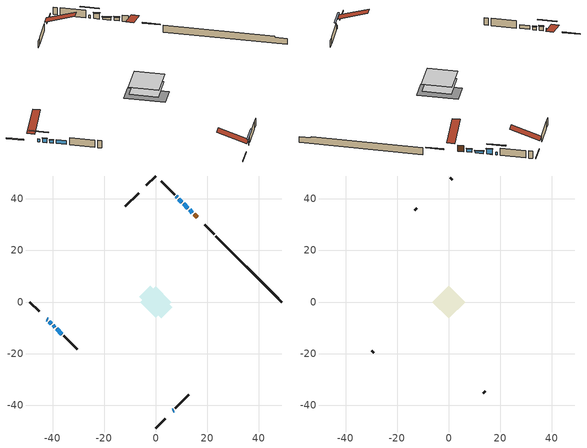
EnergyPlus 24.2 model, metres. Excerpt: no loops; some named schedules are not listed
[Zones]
conditioned space
 floor outside (Floor1 construction): -1.99,0 0,1.99 1.99,0 0,-1.99 z0.95
 floor adiabatic (AdiabaticFloorConstruction): -6.03,0 0,6.03 6.03,0 0,-6.03 z0.95
 floor foundation (Slab1 construction): -6.4,2.12 -2.12,6.4 6.4,-2.12 2.12,-6.4 z-1.4
 wall outside (RimJoist1 construction): 0,-48.92 3.67,-45.24 / -48.92,0 -45.24,-3.67 / 0,48.92 -3.67,45.24 / 22.68,26.24 19,29.91 z0.95:1.25
 wall outside (AdiabaticWallConstruction 1): 16.07,32.85 14.86,34.06 z0.95:2.98
 wall outside (AdiabaticWallConstruction): 14.2,34.71 13.17,35.75 z0.95:2.08; -42.31,-6.61 -41.96,-6.96 / 8.29,40.63 7.94,40.98 / 6.61,-42.31 6.96,-41.96 z0.95:1.87; 12.51,36.41 10.79,38.13 z0.95:1.71; 10.13,38.79 8.94,39.97 z0.95:2.69; -41.31,-7.61 -40.51,-8.41 z0.95:2.26; -39.85,-9.06 -39.18,-9.73 z0.95:1.9; -38.53,-10.39 -36.44,-12.48 z0.95:2.17
 wall outside (Wall1 construction): 7.61,-41.31 12.83,-36.09 / -35.78,-13.13 -30.57,-18.35 / -6.61,42.31 -11.83,37.09 / 7.29,41.63 2.07,46.85 z0.95:3.39
 wall foundation (FoundationWall1 construction): 23.33,25.58,-1.4 23.33,25.58,0.95 46.36,2.56,0.95 46.36,2.56,0.58 48.92,0,0.58 48.92,0,-1.4
 window (WindowConstruction): 14.2,34.71 13.17,35.75 z0.95:2.08
 window (WindowConstruction 8): -42.31,-6.61 -41.96,-6.95 z0.95:1.86
 window (WindowConstruction 1): 12.51,36.41 10.79,38.13 z0.95:1.71
 window (WindowConstruction 2): 10.13,38.79 8.94,39.97 z0.95:2.69
 window (WindowConstruction 3): -41.31,-7.61 -40.51,-8.41 z0.95:2.26
 window (WindowConstruction 4): -39.85,-9.07 -39.18,-9.73 z0.95:1.89
 window (WindowConstruction 5): -38.53,-10.39 -36.44,-12.48 z0.95:2.17
 window (WindowConstruction 6): 8.29,40.63 7.94,40.97 z0.95:1.86
 window (WindowConstruction 7): 6.61,-42.31 6.95,-41.96 z0.95:1.86
 door (Door): 16.07,32.85 14.86,34.06 z0.95:2.98
 ceiling adiabatic (AdiabaticFloorConstruction): 0,-6.03 6.03,0 0,6.03 -6.03,0 z0.95
attic - vented
 floor to conditioned space (Floor2 construction Reversed): -6.32,0 0,6.32 6.32,0 0,-6.32 z3.39
 wall outside (Wall2 construction): 13.48,-35.43 14.24,-34.68 / -29.91,-19.01 -29.15,-19.76 / -12.48,36.43 -13.24,35.68 / 1.41,47.5 0.66,48.26 z0.95:3.39
 roof outside (Roof1 construction): 5.95,-42.96,3.39 -0.2,-36.81,6.29 -1.82,-38.43,6.29 4.33,-44.59,3.39; -42.96,-5.95,3.39 -36.81,0.2,6.29 -38.43,1.82,6.29 -44.59,-4.33,3.39; -5.95,42.96,3.39 0.2,36.81,6.29 1.82,38.43,6.29 -4.33,44.59,3.39; 16.72,32.19,3.39 10.57,26.04,6.29 12.19,24.42,6.29 18.35,30.57,3.39
shading: 13.06,35.85 14.31,34.61 14.52,34.82 13.27,36.07 z2.23; -40.13,-8.79 -44.14,-4.78 -44.35,-4.99 -40.34,-9 z4.46; 10.68,38.24 12.62,36.3 12.83,36.51 10.89,38.45 z1.86; 8.84,40.08 10.23,38.68 10.45,38.89 9.05,40.29 z2.84; -40.4,-8.51 -41.41,-7.51 -41.62,-7.72 -40.61,-8.73 z2.41; -39.08,-9.84 -39.96,-8.96 -40.17,-9.17 -39.29,-10.05 z2.04; 6.11,42.81 10.12,38.8 10.33,39.01 6.32,43.02 z4.46; 8.81,-40.11 4.76,-44.16 4.97,-44.37 9.02,-40.32 z4.49
[Building]
Building 1: Terrain=Suburbs
[Site:Location]
Quebec Intl AP_QC: Latitude {deg}=46.8; Longitude {deg}=-71.38; Time Zone {hr}=-5; Elevation {m}=74; Keep Site Location Information=Yes
[Site:GroundTemperature:Shallow]
0.0108218, -2.24938, -2.43038, -1.3578, 2.94801, 7.23376, 10.9493, 13.303, 13.5029, 11.5886, 7.96783, 3.81355
[Site:WaterMainsTemperature]
Calculation Method=Schedule; Temperature Schedule=mains temperature schedule
[Material] Roughness=Rough; Thermal Absorptance=0.9
Name | Thickness {m} | Conductivity {W/m-K} | Density {kg/m3} | Specific Heat {J/kg-K} | Solar Absorptance | Visible Absorptance
asphalt or fiberglass shingles | 0.00635 | 0.162714 | 1121.4 | 1465.45 | 0.4 | 0.4
ceiling loosefill ins | 0.254 | 0.0480833 | 16.02 | 1046.75 | 0.7 | 0.7
ceiling stud and cavity | 0.1397 | 0.392753 | 65.682 | 1177.47 | 0.7 | 0.7
concrete 4.0 in. | 0.1016 | 1.803125 | 2242.8 | 837.4 | 0.7 | 0.7
concrete 8.0 in. | 0.2032 | 1.803125 | 2242.8 | 837.4 | 0.7 | 0.7
door material | 0.04445 | 0.0451087 | 512.64 | 1214.23 | 0.7 | 0.7
exterior vertical ins | 0.0486707 | 0.029427 | 32.04 | 1214.23 | 0.7 | 0.7
floor covering | 0.0127 | 0.0433444 | 54.468 | 1339.84 | 0.6 | 0.6
floor rigid ins; rim joist rigid ins; wall rigid ins | 0.051816 | 0.029427 | 32.04 | 1214.23 | 0.7 | 0.7
floor rigid ins 1; wall rigid ins 1 | 0.512978 | 0.029427 | 32.04 | 1214.23 | 0.7 | 0.7
floor stud and cavity | 0.1397 | 0.0845638 | 92.3553 | 1139.71 | 0.7 | 0.7
floor stud and cavity 1 | 0.1397 | 1.75129 | 37.0049 | 1207.88 | 0.7 | 0.7
furniture material conditioned space 1 | 0.1524 | 0.115458 | 640.8 | 1214.23 | 0.6 | 0.6
gypsum board | 0.0127 | 0.160291 | 801 | 837.4 | 0.6 | 0.6
gypsum board 1 | 0.0127 | 0.160291 | 801 | 837.4 | 0.7 | 0.7
osb sheathing 0.5 in. | 0.0127 | 0.115458 | 512.64 | 1214.23 | 0.7 | 0.7
osb sheathing 0.75 in. | 0.01905 | 0.115458 | 512.64 | 1214.23 | 0.7 | 0.7
osb sheathing 2.0 in. | 0.0508 | 0.115458 | 512.64 | 1214.23 | 0.7 | 0.7
rim joist stud and cavity | 0.0508 | 0.278529 | 125.044 | 1163.47 | 0.6 | 0.6
wall stud and cavity | 0.1397 | 0.165635 | 139.0536 | 1170.24 | 0.7 | 0.7
wall stud and cavity 1 | 0.0889 | 6.9971 | 50.32683 | 1063.81 | 0.6 | 0.6
wall stud and cavity 2 | 0.0889 | 0.380278 | 52.3479 | 1209.89 | 0.7 | 0.7
wall stud and cavity 3 | 0.0889 | 0.391764 | 83.0341 | 1211.67 | 0.7 | 0.7
wood siding | 0.0254 | 0.102417 | 544.68 | 1172.36 | 0.4 | 0.4
wood siding 1 | 0.00254 | 0.102417 | 544.68 | 1172.36 | 0.4 | 0.4
wood siding 2; wood siding 3; wood siding 4 | 0.0254 | 0.102417 | 544.68 | 1172.36 | 0.7 | 0.7
[WindowMaterial:SimpleGlazingSystem]
Name | U-Factor {W/m2-K} | Solar Heat Gain Coefficient
WindowMaterial | 2.81288 | 0.61
WindowMaterial 1 | 2.86114 | 0.56
WindowMaterial 2 | 2.77597 | 0.65
WindowMaterial 3 | 2.81969 | 0.6
WindowMaterial 4 | 2.85774 | 0.56
WindowMaterial 5 | 2.765186 | 0.66
WindowMaterial 6 | 2.93609 | 0.47
[Construction]
AdiabaticFloorConstruction: floor stud and cavity 1, floor rigid ins 1, osb sheathing 0.75 in., floor covering
AdiabaticWallConstruction: wood siding 3, wall rigid ins 1, wall stud and cavity 2, gypsum board
AdiabaticWallConstruction 1: wood siding 4, wall rigid ins 1, wall stud and cavity 2, gypsum board
Door: door material
Floor1 construction: floor stud and cavity, floor rigid ins, osb sheathing 0.75 in., floor covering
Floor2 construction Reversed: gypsum board, ceiling stud and cavity, ceiling loosefill ins
FoundationWall1 construction: concrete 8.0 in., gypsum board 1
furniture construction conditioned space 1: furniture material conditioned space 1
PartitionWallConstruction: gypsum board, wall stud and cavity 3, gypsum board
RimJoist1 construction: wood siding 2, rim joist rigid ins, osb sheathing 2.0 in., rim joist stud and cavity
Roof1 construction: asphalt or fiberglass shingles
Slab1 construction: concrete 4.0 in.
Wall1 construction: wood siding, wall rigid ins, osb sheathing 0.5 in., wall stud and cavity, gypsum board
Wall2 construction: wood siding 1, wall stud and cavity 1
WindowConstruction: WindowMaterial
WindowConstruction 1: WindowMaterial 1
WindowConstruction 2: WindowMaterial 2
WindowConstruction 3: WindowMaterial 3
WindowConstruction 4: WindowMaterial 4
WindowConstruction 5: WindowMaterial 5
WindowConstruction 6; WindowConstruction 7; WindowConstruction 8: WindowMaterial 6
[Zone] Multiplier=1; Part of Total Floor Area=Yes
Name | Volume {m3}
attic - vented | 37.5993
conditioned space | 380.4
[Space]
Name | Zone | Volume {m3}
attic - vented 1 | attic - vented | 37.5993
conditioned space 1 | conditioned space | 380.4
[ZoneInfiltration:EffectiveLeakageArea]
infil attic - vented 1: Zone or Space=attic - vented 1; Schedule=Always On Discrete; Effective Air Leakage Area {cm2}=2947.94; Stack Coefficient=0.000371293; Wind Coefficient=1.3019e-05
[ZoneMixing]
whole house fan mix: Zone or Space=attic - vented; Schedule=Always On Continuous; Design Flow Rate Calculation Method=Flow/Zone; Design Flow Rate {m3/s}=0; Source Zone or Space=conditioned space
[SurfaceProperty:ExposedFoundationPerimeter]
Slab1: Exposed Perimeter Calculation Method=TotalExposedPerimeter; Total Exposed Perimeter {m}=36.18
[InternalMass] Zone or ZoneList=conditioned space; Space or SpaceList=conditioned space 1
Name | Construction | Surface Area {m2}
furniture mass conditioned space 1 | furniture construction conditioned space 1 | 61.42
partition wall mass | PartitionWallConstruction | 153.55
[Lights]
interior lighting: Zone or ZoneList or Space or SpaceList=conditioned space 1; Schedule=interior lighting schedule; Design Level Calculation Method=LightingLevel; Lighting Level {W}=343.2; Return Air Fraction=0; Fraction Radiant=0.6; Fraction Visible=0.2; Fraction Replaceable=1
[People]
occupants: Zone or ZoneList or Space or SpaceList=conditioned space 1; Number of People Schedule=occupants schedule; Number of People Calculation Method=People; Number of People=3; Fraction Radiant=0.314171; Sensible Heat Fraction=0.56303; Activity Level Schedule=occupants activity schedule; Carbon Dioxide Generation Rate {m3/s-W}=0; Enable ASHRAE 55 Comfort Warnings=No; Mean Radiant Temperature Calculation Type=EnclosureAveraged
[ElectricEquipment] Zone or ZoneList or Space or SpaceList=conditioned space 1; Design Level Calculation Method=EquipmentLevel
Name | Schedule | Design Level {W} | Fraction Latent | Fraction Radiant | Fraction Lost
clothes dryer | clothes dryer schedule | 140.772 | 0.015 | 0.081 | 0.85
clothes washer | clothes washer schedule | 32.1985 | 0.03 | 0.162 | 0.7
cooking range | cooking range schedule | 215.147 | 0.08 | 0.432 | 0.2
dishwasher | dishwasher schedule | 66.8632 | 0.3 | 0.18 | 0.4
fridge | fridge schedule | 72.9452 | 0 | 0.6 | 0
mech vent bath fan 0 | mech vent bath fan 0 schedule | 50.2 | 0 | 0 | 1
mech vent bath fan 1 | mech vent bath fan 1 schedule | 50.2 | 0 | 0 | 1
mech vent house fan | mech vent house fan schedule | 0 | 0 | 0 | 1
mech vent house fan cfis | mech vent house fan cfis schedule | 0 | 0 | 0 | 0
mech vent range fan 0 | mech vent range fan 0 schedule | 57 | 0 | 0 | 1
misc plug loads | misc plug loads schedule | 494.7 | 0.045 | 0.513 | 0.1
whole house fan | Always On Discrete | 0 | 0 | 0 | 1
[OtherEquipment] Zone or ZoneList or Space or SpaceList=conditioned space 1; Design Level Calculation Method=EquipmentLevel
Name | Fuel Type | Schedule | Design Level {W} | Fraction Latent | Fraction Radiant | Fraction Lost
clothes dryer 1 | Electricity | clothes dryer schedule | 0 | 0.015 | 0.081 | 0.85
cooking range 1 | Electricity | cooking range schedule | 0 | 0.08 | 0.432 | 0.2
general water use latent | None | general water use schedule | 62.594 | 1 | 0 | 0
general water use sensible | None | general water use schedule | -61.6891 | 0 | 0.6 | 0
mech vent house fan latent load | None | Always On Discrete | 0 | 1 | 0 | 0
mech vent house fan sensible load | None | Always On Discrete | 0 | 0 | 0 | 0
water heater energy adjustment1 | Electricity | Always On Discrete | 0.01 | 0 | 0 | 1
[ZoneInfiltration:DesignFlowRate] Zone or ZoneList or Space or SpaceList=conditioned space 1; Schedule=Always On Discrete; Design Flow Rate Calculation Method=Flow/Zone; Design Flow Rate {m3/s}=0
infil flow; natural vent flow; whole house fan flow
[ZoneControl:Thermostat]
conditioned space Thermostat: Zone or ZoneList=conditioned space; Control Type Schedule=conditioned space Thermostat Schedule; Control 1=conditioned space temperature setpoint; Temperature Difference Between Cutout And Setpoint {deltaC}=0
[ZoneHVAC:Baseboard:Convective:Electric]
electric baseboard: Availability Schedule=Always On Discrete; Heating Design Capacity {W}=7686.37; Efficiency=1
[Zone equipment]
conditioned space: electric baseboard
[Foundation:Kiva]
Foundation Kiva 1: Initial Indoor Air Temperature {C}=18; Wall Height Above Grade {m}=0.950001; Wall Depth Below Slab {m}=0.2032; Custom Block Material Name 1=exterior vertical ins; Custom Block Depth 1 {m}=2.350008; Custom Block X Position 1 {m}=0.2159; Custom Block Z Position 1 {m}=0
[Foundation:Kiva:Settings]
Soil Conductivity {W/m-K}=0.849921; Soil Density {kg/m3}=1842.3; Soil Specific Heat {J/kg-K}=418.7; Ground Solar Absorptivity=0.9; Ground Thermal Absorptivity=0.9; Ground Surface Roughness {m}=0.03; Far-Field Width {m}=40; Deep-Ground Boundary Condition=ZeroFlux; Deep-Ground Depth {m}=40; Minimum Cell Dimension {m}=0.2; Maximum Cell Growth Coefficient=3; Simulation Timestep=Timestep
[Exterior:Lights]
exterior lighting: Schedule=exterior lighting schedule; Design Level {W}=75.6
[EnergyManagementSystem:GlobalVariable]
infil_program_Qfan
infil_program_Qinf
natural_vent_program_Qnv
natural_vent_program_Qwhf
[EnergyManagementSystem:Sensor]
Name | Output:Variable or Output:Meter Index Key | Output:Variable or Output:Meter
airflow_gain | infil flow | Infiltration Sensible Heat Gain Energy
airflow_gain_1 | natural vent flow | Infiltration Sensible Heat Gain Energy
airflow_gain_2 | whole house fan flow | Infiltration Sensible Heat Gain Energy
airflow_loss | infil flow | Infiltration Sensible Heat Loss Energy
airflow_loss_1 | natural vent flow | Infiltration Sensible Heat Loss Energy
airflow_loss_2 | whole house fan flow | Infiltration Sensible Heat Loss Energy
clg_load_cond |  | Cooling:EnergyTransfer:Zone:CONDITIONED SPACE
clg_sp_s; clg_sp_s_1 | cooling setpoint | Schedule Value
clothes_dryer_exhaust_0_sch_s | clothes dryer exhaust 0 schedule | Schedule Value
conditioned_space_clg_unmet_s | conditioned space | Zone Cooling Setpoint Not Met Time
conditioned_space_htg_unmet_s | conditioned space | Zone Heating Setpoint Not Met Time
cool_season | cooling season schedule | Schedule Value
fridge_tin_s | conditioned space | Zone Mean Air Temperature
htg_load_cond |  | Heating:EnergyTransfer:Zone:CONDITIONED SPACE
htg_sp_s; htg_sp_s_1 | heating setpoint | Schedule Value
ig_ee_conv | clothes dryer | Electric Equipment Convective Heating Energy
ig_ee_conv_2 | cooking range | Electric Equipment Convective Heating Energy
ig_ee_conv_4 | fridge | Electric Equipment Convective Heating Energy
ig_ee_conv_5 | misc plug loads | Electric Equipment Convective Heating Energy
ig_ee_conv_6 | whole house fan | Electric Equipment Convective Heating Energy
ig_ee_rad | clothes dryer | Electric Equipment Radiant Heating Energy
ig_ee_rad_2 | cooking range | Electric Equipment Radiant Heating Energy
ig_ee_rad_4 | fridge | Electric Equipment Radiant Heating Energy
ig_ee_rad_5 | misc plug loads | Electric Equipment Radiant Heating Energy
ig_ee_rad_6 | whole house fan | Electric Equipment Radiant Heating Energy
ig_lgt_conv | interior lighting | Lights Convective Heating Energy
ig_lgt_rad | interior lighting | Lights Radiant Heating Energy
ig_lgt_vis | interior lighting | Lights Visible Radiation Heating Energy
ig_oe_conv | clothes dryer 1 | Other Equipment Convective Heating Energy
ig_oe_conv_1 | cooking range 1 | Other Equipment Convective Heating Energy
ig_oe_conv_2 | general water use latent | Other Equipment Convective Heating Energy
ig_oe_conv_3 | general water use sensible | Other Equipment Convective Heating Energy
ig_oe_conv_4 | water heater energy adjustment1 | Other Equipment Convective Heating Energy
ig_oe_rad | clothes dryer 1 | Other Equipment Radiant Heating Energy
ig_oe_rad_1 | cooking range 1 | Other Equipment Radiant Heating Energy
ig_oe_rad_2 | general water use latent | Other Equipment Radiant Heating Energy
ig_oe_rad_3 | general water use sensible | Other Equipment Radiant Heating Energy
ig_oe_rad_4 | water heater energy adjustment1 | Other Equipment Radiant Heating Energy
ig_ppl_conv | occupants | People Convective Heating Energy
ig_ppl_rad | occupants | People Radiant Heating Energy
im_conv | furniture mass conditioned space 1 | Surface Inside Face Convection Heat Gain Energy
im_conv_1 | partition wall mass | Surface Inside Face Convection Heat Gain Energy
im_ig | furniture mass conditioned space 1 | Surface Inside Face Internal Gains Radiation Heat Gain Energy
im_ig_1 | partition wall mass | Surface Inside Face Internal Gains Radiation Heat Gain Energy
im_lgt | furniture mass conditioned space 1 | Surface Inside Face Lights Radiation Heat Gain Energy
im_lgt_1 | partition wall mass | Surface Inside Face Lights Radiation Heat Gain Energy
im_sol | furniture mass conditioned space 1 | Surface Inside Face Solar Radiation Heat Gain Energy
im_sol_1 | partition wall mass | Surface Inside Face Solar Radiation Heat Gain Energy
im_surf | furniture mass conditioned space 1 | Surface Inside Face Net Surface Thermal Radiation Heat Gain Energy
im_surf_1 | partition wall mass | Surface Inside Face Net Surface Thermal Radiation Heat Gain Energy
mech_vent_bath_fan_0_sch_s | mech vent bath fan 0 schedule | Schedule Value
mech_vent_bath_fan_1_sch_s | mech vent bath fan 1 schedule | Schedule Value
mech_vent_range_fan_0_sch_s | mech vent range fan 0 schedule | Schedule Value
mv_conv | mech vent bath fan 0 | Electric Equipment Convective Heating Energy
mv_conv_1 | mech vent bath fan 1 | Electric Equipment Convective Heating Energy
mv_conv_2 | mech vent house fan | Electric Equipment Convective Heating Energy
mv_conv_3 | mech vent house fan cfis | Electric Equipment Convective Heating Energy
mv_conv_4 | mech vent range fan 0 | Electric Equipment Convective Heating Energy
mv_conv_5 | mech vent house fan latent load | Other Equipment Convective Heating Energy
mv_conv_6 | mech vent house fan sensible load | Other Equipment Convective Heating Energy
mv_rad | mech vent bath fan 0 | Electric Equipment Radiant Heating Energy
mv_rad_1 | mech vent bath fan 1 | Electric Equipment Radiant Heating Energy
mv_rad_2 | mech vent house fan | Electric Equipment Radiant Heating Energy
mv_rad_3 | mech vent house fan cfis | Electric Equipment Radiant Heating Energy
mv_rad_4 | mech vent range fan 0 | Electric Equipment Radiant Heating Energy
mv_rad_5 | mech vent house fan latent load | Other Equipment Radiant Heating Energy
mv_rad_6 | mech vent house fan sensible load | Other Equipment Radiant Heating Energy
natural_vent_s | natural vent schedule | Schedule Value
out_pb_s |  | Site Outdoor Air Barometric Pressure
out_wt_s |  | Site Outdoor Air Humidity Ratio
site_vw_s |  | Site Wind Speed
ss_back_out | Window1 | Surface Window Shortwave from Zone Back Out Window Heat Transfer Rate
ss_back_out_1 | Window10 | Surface Window Shortwave from Zone Back Out Window Heat Transfer Rate
ss_back_out_2 | Window2 | Surface Window Shortwave from Zone Back Out Window Heat Transfer Rate
ss_back_out_3 | Window4 | Surface Window Shortwave from Zone Back Out Window Heat Transfer Rate
ss_back_out_4 | Window5 | Surface Window Shortwave from Zone Back Out Window Heat Transfer Rate
ss_back_out_5 | Window6 | Surface Window Shortwave from Zone Back Out Window Heat Transfer Rate
ss_back_out_6 | Window7 | Surface Window Shortwave from Zone Back Out Window Heat Transfer Rate
ss_back_out_7 | Window8 | Surface Window Shortwave from Zone Back Out Window Heat Transfer Rate
ss_back_out_8 | Window9 | Surface Window Shortwave from Zone Back Out Window Heat Transfer Rate
ss_conv | Door1 | Surface Inside Face Convection Heat Gain Energy
ss_conv_1 | Window1 | Surface Inside Face Convection Heat Gain Energy
ss_conv_2 | Window10 | Surface Inside Face Convection Heat Gain Energy
ss_conv_3 | Window2 | Surface Inside Face Convection Heat Gain Energy
ss_conv_4 | Window4 | Surface Inside Face Convection Heat Gain Energy
ss_conv_5 | Window5 | Surface Inside Face Convection Heat Gain Energy
ss_conv_6 | Window6 | Surface Inside Face Convection Heat Gain Energy
ss_conv_7 | Window7 | Surface Inside Face Convection Heat Gain Energy
ss_conv_8 | Window8 | Surface Inside Face Convection Heat Gain Energy
ss_conv_9 | Window9 | Surface Inside Face Convection Heat Gain Energy
ss_ig | Door1 | Surface Inside Face Internal Gains Radiation Heat Gain Energy
ss_ig_1 | Window1 | Surface Inside Face Internal Gains Radiation Heat Gain Energy
ss_ig_2 | Window10 | Surface Inside Face Internal Gains Radiation Heat Gain Energy
ss_ig_3 | Window2 | Surface Inside Face Internal Gains Radiation Heat Gain Energy
ss_ig_4 | Window4 | Surface Inside Face Internal Gains Radiation Heat Gain Energy
ss_ig_5 | Window5 | Surface Inside Face Internal Gains Radiation Heat Gain Energy
ss_ig_6 | Window6 | Surface Inside Face Internal Gains Radiation Heat Gain Energy
ss_ig_7 | Window7 | Surface Inside Face Internal Gains Radiation Heat Gain Energy
ss_ig_8 | Window8 | Surface Inside Face Internal Gains Radiation Heat Gain Energy
ss_ig_9 | Window9 | Surface Inside Face Internal Gains Radiation Heat Gain Energy
ss_lgt | Door1 | Surface Inside Face Lights Radiation Heat Gain Energy
ss_sol | Door1 | Surface Inside Face Solar Radiation Heat Gain Energy
ss_surf | Door1 | Surface Inside Face Net Surface Thermal Radiation Heat Gain Energy
ss_surf_1 | Window1 | Surface Inside Face Net Surface Thermal Radiation Heat Gain Energy
ss_surf_2 | Window10 | Surface Inside Face Net Surface Thermal Radiation Heat Gain Energy
ss_surf_3 | Window2 | Surface Inside Face Net Surface Thermal Radiation Heat Gain Energy
ss_surf_4 | Window4 | Surface Inside Face Net Surface Thermal Radiation Heat Gain Energy
ss_surf_5 | Window5 | Surface Inside Face Net Surface Thermal Radiation Heat Gain Energy
ss_surf_6 | Window6 | Surface Inside Face Net Surface Thermal Radiation Heat Gain Energy
ss_surf_7 | Window7 | Surface Inside Face Net Surface Thermal Radiation Heat Gain Energy
ss_surf_8 | Window8 | Surface Inside Face Net Surface Thermal Radiation Heat Gain Energy
ss_surf_9 | Window9 | Surface Inside Face Net Surface Thermal Radiation Heat Gain Energy
ss_trans_in | Window1 | Surface Window Transmitted Solar Radiation Rate
ss_trans_in_1 | Window10 | Surface Window Transmitted Solar Radiation Rate
ss_trans_in_2 | Window2 | Surface Window Transmitted Solar Radiation Rate
ss_trans_in_3 | Window4 | Surface Window Transmitted Solar Radiation Rate
ss_trans_in_4 | Window5 | Surface Window Transmitted Solar Radiation Rate
ss_trans_in_5 | Window6 | Surface Window Transmitted Solar Radiation Rate
ss_trans_in_6 | Window7 | Surface Window Transmitted Solar Radiation Rate
ss_trans_in_7 | Window8 | Surface Window Transmitted Solar Radiation Rate
ss_trans_in_8 | Window9 | Surface Window Transmitted Solar Radiation Rate
ss_trans_out | Window1 | Surface Inside Face Initial Transmitted Diffuse Transmitted Out Window Solar Radiation Rate
ss_trans_out_1 | Window10 | Surface Inside Face Initial Transmitted Diffuse Transmitted Out Window Solar Radiation Rate
ss_trans_out_2 | Window2 | Surface Inside Face Initial Transmitted Diffuse Transmitted Out Window Solar Radiation Rate
ss_trans_out_3 | Window4 | Surface Inside Face Initial Transmitted Diffuse Transmitted Out Window Solar Radiation Rate
ss_trans_out_4 | Window5 | Surface Inside Face Initial Transmitted Diffuse Transmitted Out Window Solar Radiation Rate
ss_trans_out_5 | Window6 | Surface Inside Face Initial Transmitted Diffuse Transmitted Out Window Solar Radiation Rate
ss_trans_out_6 | Window7 | Surface Inside Face Initial Transmitted Diffuse Transmitted Out Window Solar Radiation Rate
ss_trans_out_7 | Window8 | Surface Inside Face Initial Transmitted Diffuse Transmitted Out Window Solar Radiation Rate
ss_trans_out_8 | Window9 | Surface Inside Face Initial Transmitted Diffuse Transmitted Out Window Solar Radiation Rate
s_conv | Floor1 | Surface Inside Face Convection Heat Gain Energy
s_conv_1 | Floor2 | Surface Inside Face Convection Heat Gain Energy
s_conv_10 | Wall1:135 | Surface Inside Face Convection Heat Gain Energy
s_conv_11 | Wall1:225 | Surface Inside Face Convection Heat Gain Energy
s_conv_12 | Wall1:315 | Surface Inside Face Convection Heat Gain Energy
s_conv_13 | Wall1:45 | Surface Inside Face Convection Heat Gain Energy
s_conv_2 | FoundationWall1 | Surface Inside Face Convection Heat Gain Energy
s_conv_3 | inferred conditioned ceiling | Surface Inside Face Convection Heat Gain Energy
s_conv_4 | inferred conditioned floor | Surface Inside Face Convection Heat Gain Energy
s_conv_5 | RimJoist1:135 | Surface Inside Face Convection Heat Gain Energy
s_conv_6 | RimJoist1:225 | Surface Inside Face Convection Heat Gain Energy
s_conv_7 | RimJoist1:315 | Surface Inside Face Convection Heat Gain Energy
s_conv_8 | RimJoist1:45 | Surface Inside Face Convection Heat Gain Energy
s_conv_9 | Slab1 | Surface Inside Face Convection Heat Gain Energy
s_ig | Floor1 | Surface Inside Face Internal Gains Radiation Heat Gain Energy
s_ig_1 | Floor2 | Surface Inside Face Internal Gains Radiation Heat Gain Energy
s_ig_10 | Wall1:135 | Surface Inside Face Internal Gains Radiation Heat Gain Energy
s_ig_11 | Wall1:225 | Surface Inside Face Internal Gains Radiation Heat Gain Energy
s_ig_12 | Wall1:315 | Surface Inside Face Internal Gains Radiation Heat Gain Energy
s_ig_13 | Wall1:45 | Surface Inside Face Internal Gains Radiation Heat Gain Energy
s_ig_2 | FoundationWall1 | Surface Inside Face Internal Gains Radiation Heat Gain Energy
s_ig_3 | inferred conditioned ceiling | Surface Inside Face Internal Gains Radiation Heat Gain Energy
s_ig_4 | inferred conditioned floor | Surface Inside Face Internal Gains Radiation Heat Gain Energy
s_ig_5 | RimJoist1:135 | Surface Inside Face Internal Gains Radiation Heat Gain Energy
s_ig_6 | RimJoist1:225 | Surface Inside Face Internal Gains Radiation Heat Gain Energy
s_ig_7 | RimJoist1:315 | Surface Inside Face Internal Gains Radiation Heat Gain Energy
s_ig_8 | RimJoist1:45 | Surface Inside Face Internal Gains Radiation Heat Gain Energy
s_ig_9 | Slab1 | Surface Inside Face Internal Gains Radiation Heat Gain Energy
s_lgt | Floor1 | Surface Inside Face Lights Radiation Heat Gain Energy
s_lgt_1 | Floor2 | Surface Inside Face Lights Radiation Heat Gain Energy
s_lgt_10 | Wall1:135 | Surface Inside Face Lights Radiation Heat Gain Energy
s_lgt_11 | Wall1:225 | Surface Inside Face Lights Radiation Heat Gain Energy
s_lgt_12 | Wall1:315 | Surface Inside Face Lights Radiation Heat Gain Energy
s_lgt_13 | Wall1:45 | Surface Inside Face Lights Radiation Heat Gain Energy
s_lgt_2 | FoundationWall1 | Surface Inside Face Lights Radiation Heat Gain Energy
s_lgt_3 | inferred conditioned ceiling | Surface Inside Face Lights Radiation Heat Gain Energy
s_lgt_4 | inferred conditioned floor | Surface Inside Face Lights Radiation Heat Gain Energy
s_lgt_5 | RimJoist1:135 | Surface Inside Face Lights Radiation Heat Gain Energy
